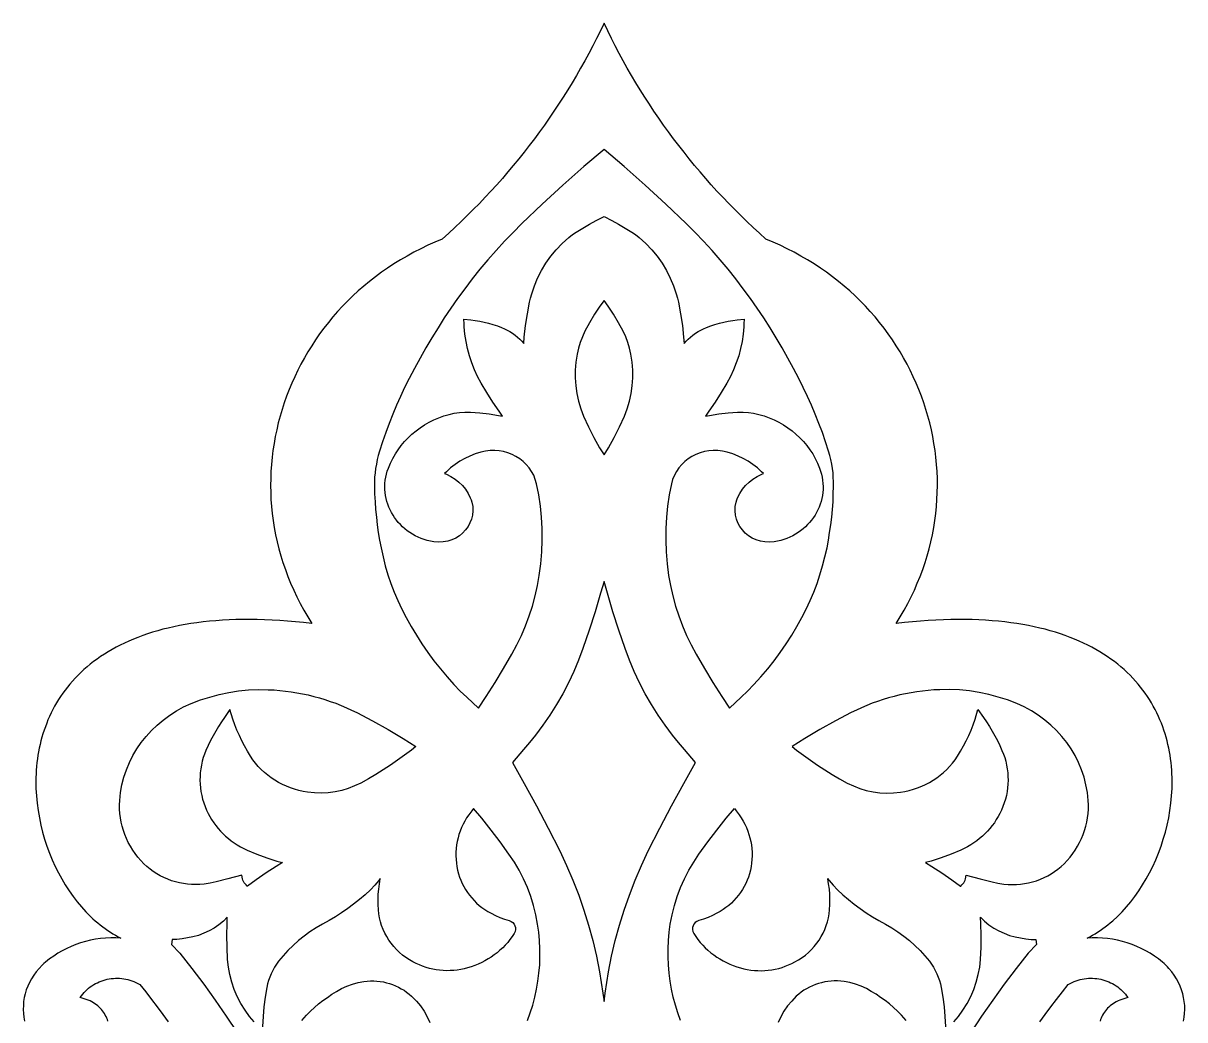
# Model space of a CAD drawing. Extents: x 3770 to 4770, y -395 to 1605.
# Drawn here: x 4212.7 to 4326.8, y 902.3 to 1000.2 of the extents above; entities that cross this region are included whole.
import ezdxf

# ---------------------------------------------------------------- set-up
doc = ezdxf.new("R2010")
doc.units = 0
doc.layers.add('LAYER_1', color=18, linetype='CONTINUOUS')
doc.layers.add('LAYER_2', color=5, linetype='CONTINUOUS')

msp = doc.modelspace()

# ---------------------------------------------------------------- linework, layer by layer
at = {"layer": 'LAYER_1'}
for points in [[(4269.78, 987.76), (4267.8, 986.08), (4265.73, 984.25), (4263.7, 982.38), (4261.7, 980.49), (4260.84, 979.62), (4259.99, 978.75), (4259.17, 977.85), (4258.37, 976.94), (4257.59, 976), (4256.83, 975.06), (4256.1, 974.09), (4255.39, 973.11), (4254.73, 972.16), (4254.09, 971.21), (4253.47, 970.24), (4252.86, 969.26), (4252.28, 968.27), (4251.71, 967.27), (4251.16, 966.26), (4250.62, 965.25), (4250.19, 964.38), (4249.78, 963.51), (4249.39, 962.63), (4249.02, 961.75), (4248.66, 960.85), (4248.33, 959.95), (4248.02, 959.05), (4247.72, 958.13), (4247.6, 957.71), (4247.49, 957.29), (4247.41, 956.86), (4247.33, 956.43), (4247.28, 955.99), (4247.24, 955.56), (4247.22, 955.12), (4247.22, 954.68), (4247.24, 953.92), (4247.28, 953.16), (4247.33, 952.4), (4247.41, 951.65), (4247.5, 950.89), (4247.6, 950.14), (4247.73, 949.38), (4247.87, 948.64), (4248.07, 947.75), (4248.29, 946.87), (4248.55, 945.99), (4248.85, 945.13), (4249.17, 944.28), (4249.53, 943.44), (4249.91, 942.61), (4250.33, 941.79), (4250.82, 940.91), (4251.34, 940.04), (4251.89, 939.19), (4252.47, 938.35), (4253.07, 937.54), (4253.7, 936.74), (4254.36, 935.96), (4255.04, 935.2), (4255.66, 934.56), (4256.31, 933.94), (4257.44, 932.86), (4258.21, 934.02), (4259.08, 935.39), (4259.92, 936.77), (4260.73, 938.17), (4261.22, 939.09), (4261.67, 940.02), (4262.08, 940.97), (4262.44, 941.93), (4262.75, 942.91), (4263.02, 943.91), (4263.25, 944.91), (4263.42, 945.92), (4263.57, 947.07), (4263.67, 948.22), (4263.71, 949.37), (4263.7, 950.52), (4263.64, 951.63), (4263.53, 952.73), (4263.37, 953.83), (4263.15, 954.92), (4263.03, 955.35), (4262.87, 955.76), (4262.66, 956.14), (4262.42, 956.49), (4262.14, 956.82), (4261.83, 957.12), (4261.5, 957.38), (4261.13, 957.61), (4260.75, 957.81), (4260.34, 957.96), (4259.92, 958.08), (4259.48, 958.16), (4259.04, 958.2), (4258.59, 958.19), (4258.13, 958.13), (4257.67, 958.03), (4257.13, 957.86), (4256.6, 957.65), (4256.1, 957.41), (4255.61, 957.13), (4255.15, 956.82), (4254.71, 956.48), (4254.3, 956.1), (4254.12, 955.92), (4254.29, 955.86), (4254.73, 955.64), (4255.14, 955.38), (4255.52, 955.08), (4255.86, 954.75), (4256.17, 954.38), (4256.43, 953.98), (4256.64, 953.55), (4256.73, 953.33), (4256.8, 953.11), (4256.88, 952.69), (4256.9, 952.26), (4256.86, 951.85), (4256.76, 951.45), (4256.61, 951.07), (4256.42, 950.71), (4256.18, 950.38), (4255.89, 950.08), (4255.57, 949.82), (4255.22, 949.59), (4254.83, 949.42), (4254.42, 949.29), (4253.99, 949.21), (4253.53, 949.19), (4253.07, 949.23), (4252.74, 949.29), (4252.42, 949.36), (4252.11, 949.46), (4251.81, 949.56), (4251.51, 949.69), (4251.23, 949.82), (4250.96, 949.97), (4250.7, 950.14), (4250.45, 950.31), (4250.21, 950.5), (4249.99, 950.7), (4249.77, 950.91), (4249.57, 951.13), (4249.38, 951.36), (4249.21, 951.6), (4249.05, 951.84), (4248.9, 952.1), (4248.76, 952.36), (4248.64, 952.63), (4248.54, 952.91), (4248.45, 953.19), (4248.38, 953.47), (4248.32, 953.76), (4248.28, 954.06), (4248.26, 954.35), (4248.25, 954.65), (4248.26, 954.95), (4248.29, 955.26), (4248.34, 955.56), (4248.41, 955.86), (4248.49, 956.17), (4248.6, 956.47), (4248.8, 956.94), (4249.02, 957.4), (4249.28, 957.85), (4249.56, 958.27), (4249.86, 958.68), (4250.19, 959.07), (4250.54, 959.44), (4250.91, 959.79), (4251.31, 960.12), (4251.72, 960.42), (4252.15, 960.71), (4252.6, 960.97), (4253.07, 961.2), (4253.55, 961.41), (4254.05, 961.59), (4254.56, 961.74), (4255.07, 961.86), (4255.59, 961.93), (4256.12, 961.97), (4256.65, 961.96), (4257.57, 961.89), (4258.5, 961.79), (4259.41, 961.64), (4259.82, 961.56), (4259.48, 962.04), (4258.86, 962.95), (4258.27, 963.88), (4257.71, 964.82), (4257.36, 965.47), (4257.05, 966.13), (4256.78, 966.81), (4256.55, 967.5), (4256.36, 968.2), (4256.22, 968.91), (4256.11, 969.63), (4256.05, 970.35), (4256.03, 970.62), (4256.01, 971.11), (4256.69, 971.04), (4257.13, 970.98), (4257.57, 970.9), (4258.01, 970.8), (4258.44, 970.69), (4258.87, 970.57), (4259.3, 970.43), (4259.72, 970.27), (4260, 970.15), (4260.27, 970.02), (4260.54, 969.87), (4260.79, 969.71), (4261.04, 969.53), (4261.28, 969.34), (4261.5, 969.14), (4261.72, 968.92), (4261.91, 968.69), (4261.95, 969.33), (4262.08, 970.48), (4262.25, 971.63), (4262.47, 972.77), (4262.57, 973.17), (4262.68, 973.58), (4262.94, 974.36), (4263.26, 975.13), (4263.64, 975.87), (4264.07, 976.59), (4264.55, 977.27), (4265.08, 977.92), (4265.66, 978.54), (4265.99, 978.84), (4266.32, 979.13), (4266.68, 979.4), (4267.04, 979.65), (4267.69, 980.05), (4268.34, 980.44), (4269.01, 980.8), (4269.78, 981.19), (4270.55, 980.8), (4271.21, 980.44), (4271.87, 980.05), (4272.51, 979.65), (4272.88, 979.4), (4273.23, 979.13), (4273.57, 978.84), (4273.89, 978.54), (4274.47, 977.92), (4275.01, 977.27), (4275.49, 976.59), (4275.92, 975.87), (4276.29, 975.13), (4276.62, 974.36), (4276.88, 973.58), (4276.99, 973.17), (4277.09, 972.77), (4277.31, 971.63), (4277.48, 970.48), (4277.6, 969.33), (4277.64, 968.69), (4277.84, 968.92), (4278.06, 969.14), (4278.28, 969.34), (4278.52, 969.53), (4278.76, 969.71), (4279.02, 969.87), (4279.28, 970.02), (4279.56, 970.15), (4279.84, 970.27), (4280.26, 970.43), (4280.68, 970.57), (4281.11, 970.69), (4281.55, 970.8), (4281.99, 970.9), (4282.43, 970.98), (4282.87, 971.04), (4283.55, 971.11), (4283.52, 970.62), (4283.51, 970.35), (4283.45, 969.63), (4283.34, 968.91), (4283.19, 968.2), (4283.01, 967.5), (4282.78, 966.81), (4282.51, 966.13), (4282.2, 965.47), (4281.85, 964.82), (4281.29, 963.88), (4280.7, 962.95), (4280.08, 962.04), (4279.74, 961.56), (4280.14, 961.64), (4281.06, 961.79), (4281.98, 961.89), (4282.91, 961.96), (4283.44, 961.97), (4283.96, 961.93), (4284.48, 961.86), (4285, 961.74), (4285.51, 961.59), (4286.01, 961.41), (4286.49, 961.2), (4286.95, 960.97), (4287.4, 960.71), (4287.84, 960.42), (4288.25, 960.12), (4288.64, 959.79), (4289.02, 959.44), (4289.37, 959.07), (4289.7, 958.68), (4290, 958.27), (4290.28, 957.85), (4290.53, 957.4), (4290.76, 956.94), (4290.96, 956.47), (4291.06, 956.17), (4291.15, 955.86), (4291.22, 955.56), (4291.26, 955.26), (4291.29, 954.95), (4291.3, 954.65), (4291.3, 954.35), (4291.28, 954.06), (4291.23, 953.76), (4291.18, 953.47), (4291.11, 953.19), (4291.02, 952.91), (4290.91, 952.63), (4290.79, 952.36), (4290.66, 952.1), (4290.51, 951.84), (4290.35, 951.6), (4290.17, 951.36), (4289.98, 951.13), (4289.78, 950.91), (4289.57, 950.7), (4289.34, 950.5), (4289.1, 950.31), (4288.85, 950.14), (4288.59, 949.97), (4288.32, 949.82), (4288.04, 949.69), (4287.75, 949.56), (4287.45, 949.46), (4287.14, 949.36), (4286.82, 949.29), (4286.49, 949.23), (4286.03, 949.19), (4285.57, 949.21), (4285.14, 949.29), (4284.72, 949.42), (4284.34, 949.59), (4283.98, 949.82), (4283.66, 950.08), (4283.38, 950.38), (4283.14, 950.71), (4282.94, 951.07), (4282.79, 951.45), (4282.7, 951.85), (4282.66, 952.26), (4282.68, 952.69), (4282.76, 953.11), (4282.83, 953.33), (4282.91, 953.55), (4283.13, 953.98), (4283.39, 954.38), (4283.69, 954.75), (4284.04, 955.08), (4284.41, 955.38), (4284.83, 955.64), (4285.27, 955.86), (4285.44, 955.92), (4285.26, 956.1), (4284.85, 956.48), (4284.41, 956.82), (4283.95, 957.13), (4283.46, 957.41), (4282.95, 957.65), (4282.43, 957.86), (4281.89, 958.03), (4281.43, 958.13), (4280.97, 958.19), (4280.52, 958.2), (4280.07, 958.16), (4279.64, 958.08), (4279.22, 957.96), (4278.81, 957.81), (4278.42, 957.61), (4278.06, 957.38), (4277.72, 957.12), (4277.41, 956.82), (4277.14, 956.49), (4276.89, 956.14), (4276.69, 955.76), (4276.52, 955.35), (4276.4, 954.92), (4276.19, 953.83), (4276.03, 952.73), (4275.91, 951.63), (4275.85, 950.52), (4275.85, 949.37), (4275.89, 948.22), (4275.98, 947.07), (4276.13, 945.92), (4276.31, 944.91), (4276.53, 943.91), (4276.8, 942.91), (4277.12, 941.93), (4277.48, 940.97), (4277.88, 940.02), (4278.33, 939.09), (4278.82, 938.17), (4279.64, 936.77), (4280.48, 935.39), (4281.35, 934.02), (4282.12, 932.86), (4283.25, 933.94), (4283.89, 934.56), (4284.51, 935.2), (4285.2, 935.96), (4285.86, 936.74), (4286.49, 937.54), (4287.09, 938.35), (4287.67, 939.19), (4288.22, 940.04), (4288.74, 940.91), (4289.23, 941.79), (4289.64, 942.61), (4290.03, 943.44), (4290.39, 944.28), (4290.71, 945.13), (4291, 945.99), (4291.26, 946.87), (4291.49, 947.75), (4291.69, 948.64), (4291.83, 949.38), (4291.95, 950.14), (4292.06, 950.89), (4292.15, 951.65), (4292.22, 952.4), (4292.28, 953.16), (4292.31, 953.92), (4292.34, 954.68), (4292.33, 955.12), (4292.31, 955.56), (4292.28, 955.99), (4292.22, 956.43), (4292.15, 956.86), (4292.06, 957.29), (4291.96, 957.71), (4291.84, 958.13), (4291.54, 959.05), (4291.23, 959.95), (4290.89, 960.85), (4290.54, 961.75), (4290.17, 962.63), (4289.77, 963.51), (4289.36, 964.38), (4288.93, 965.25), (4288.4, 966.26), (4287.85, 967.27), (4287.28, 968.27), (4286.69, 969.26), (4286.09, 970.24), (4285.47, 971.21), (4284.83, 972.16), (4284.17, 973.11), (4283.46, 974.09), (4282.72, 975.06), (4281.97, 976), (4281.19, 976.94), (4280.39, 977.85), (4279.56, 978.75), (4278.72, 979.62), (4277.85, 980.49), (4275.86, 982.38), (4273.82, 984.25), (4271.76, 986.08)], [(4269.78, 972.94), (4269.37, 972.38), (4268.85, 971.58), (4268.35, 970.75), (4267.9, 969.91), (4267.65, 969.37), (4267.44, 968.8), (4267.26, 968.23), (4267.13, 967.65), (4267.01, 966.88), (4266.95, 966.1), (4266.94, 965.33), (4267, 964.56), (4267.11, 963.79), (4267.27, 963.03), (4267.5, 962.29), (4267.78, 961.55), (4268.26, 960.5), (4268.78, 959.47), (4269.34, 958.46), (4269.78, 957.75), (4270.22, 958.46), (4270.78, 959.47), (4271.3, 960.5), (4271.78, 961.55), (4272.06, 962.29), (4272.28, 963.03), (4272.45, 963.79), (4272.56, 964.56), (4272.61, 965.33), (4272.61, 966.1), (4272.55, 966.88), (4272.43, 967.65), (4272.29, 968.23), (4272.12, 968.8), (4271.91, 969.37), (4271.66, 969.91), (4271.2, 970.75), (4270.71, 971.58), (4270.18, 972.38)], [(4269.78, 945.32), (4269.78, 945.32), (4269.45, 944.17), (4268.9, 942.34), (4268.31, 940.53), (4267.69, 938.72), (4267.27, 937.58), (4266.8, 936.46), (4266.29, 935.37), (4265.73, 934.29), (4265.12, 933.23), (4264.47, 932.2), (4263.78, 931.2), (4263.04, 930.21), (4262.47, 929.5), (4261.88, 928.81), (4260.79, 927.54), (4261.95, 925.48), (4263.14, 923.28), (4264.3, 921.07), (4265.43, 918.84), (4266.1, 917.41), (4266.72, 915.97), (4267.29, 914.51), (4267.8, 913.03), (4268.26, 911.54), (4268.67, 910.03), (4269.03, 908.51), (4269.32, 906.98), (4269.5, 905.92), (4269.65, 904.86), (4269.78, 904.05), (4269.78, 904.05), (4269.78, 904.05), (4269.9, 904.86), (4270.06, 905.92), (4270.23, 906.98), (4270.53, 908.51), (4270.88, 910.03), (4271.29, 911.54), (4271.75, 913.03), (4272.27, 914.51), (4272.84, 915.97), (4273.46, 917.41), (4274.13, 918.84), (4275.26, 921.07), (4276.42, 923.28), (4277.61, 925.48), (4278.77, 927.54), (4277.68, 928.81), (4277.09, 929.5), (4276.51, 930.21), (4275.78, 931.2), (4275.09, 932.2), (4274.43, 933.23), (4273.83, 934.29), (4273.27, 935.37), (4272.75, 936.46), (4272.28, 937.58), (4271.86, 938.72), (4271.24, 940.53), (4270.66, 942.34), (4270.11, 944.17), (4269.78, 945.32)], [(4222.21, 922.53), (4222.19, 922.95), (4222.18, 923.38), (4222.2, 923.81), (4222.28, 924.59), (4222.42, 925.35), (4222.61, 926.09), (4222.86, 926.82), (4223.15, 927.52), (4223.49, 928.21), (4223.88, 928.87), (4224.31, 929.5), (4224.79, 930.1), (4225.31, 930.67), (4225.87, 931.21), (4226.47, 931.71), (4227.11, 932.18), (4227.78, 932.6), (4228.48, 932.99), (4229.22, 933.33), (4230.12, 933.68), (4231.04, 933.97), (4231.98, 934.22), (4232.92, 934.42), (4233.88, 934.57), (4234.84, 934.66), (4235.81, 934.7), (4236.79, 934.69), (4237.36, 934.66), (4237.92, 934.61), (4238.49, 934.55), (4239.05, 934.48), (4239.61, 934.39), (4240.17, 934.28), (4240.72, 934.17), (4241.27, 934.03), (4241.82, 933.88), (4242.36, 933.72), (4242.89, 933.54), (4243.42, 933.35), (4243.95, 933.14), (4244.47, 932.92), (4244.98, 932.69), (4245.49, 932.44), (4247.04, 931.63), (4248.56, 930.78), (4250.06, 929.89), (4251.3, 929.12), (4250.86, 928.76), (4250.19, 928.25), (4249.5, 927.75), (4248.8, 927.27), (4248.09, 926.8), (4247.37, 926.36), (4246.63, 925.93), (4245.89, 925.52), (4245.28, 925.23), (4244.65, 924.99), (4244.01, 924.79), (4243.35, 924.65), (4242.68, 924.56), (4242.01, 924.53), (4241.33, 924.54), (4240.66, 924.61), (4240.22, 924.68), (4239.79, 924.78), (4239.38, 924.9), (4238.97, 925.04), (4238.57, 925.2), (4238.18, 925.38), (4237.8, 925.57), (4237.43, 925.79), (4237.08, 926.03), (4236.74, 926.28), (4236.42, 926.56), (4236.11, 926.85), (4235.81, 927.15), (4235.54, 927.47), (4235.28, 927.81), (4235.04, 928.16), (4234.74, 928.66), (4234.46, 929.16), (4234.19, 929.67), (4233.95, 930.19), (4233.72, 930.72), (4233.51, 931.25), (4233.32, 931.79), (4233.03, 932.73), (4232.49, 931.97), (4232.19, 931.53), (4231.9, 931.08), (4231.63, 930.62), (4231.37, 930.16), (4231.12, 929.69), (4230.89, 929.21), (4230.67, 928.73), (4230.53, 928.37), (4230.41, 928.01), (4230.31, 927.65), (4230.22, 927.28), (4230.16, 926.91), (4230.11, 926.53), (4230.09, 926.16), (4230.08, 925.79), (4230.09, 925.41), (4230.12, 925.04), (4230.18, 924.67), (4230.25, 924.3), (4230.34, 923.93), (4230.45, 923.57), (4230.58, 923.21), (4230.73, 922.85), (4230.88, 922.53), (4231.05, 922.22), (4231.23, 921.92), (4231.43, 921.62), (4231.64, 921.34), (4231.86, 921.06), (4232.1, 920.8), (4232.35, 920.54), (4232.6, 920.3), (4232.88, 920.06), (4233.16, 919.84), (4233.45, 919.63), (4233.75, 919.44), (4234.06, 919.25), (4234.38, 919.08), (4234.71, 918.92), (4235.67, 918.52), (4236.65, 918.16), (4237.64, 917.85), (4238.19, 917.7), (4237.57, 917.33), (4236.57, 916.68), (4235.59, 916.01), (4234.75, 915.39), (4234.73, 915.4), (4234.61, 915.5), (4234.51, 915.6), (4234.42, 915.72), (4234.35, 915.84), (4234.29, 915.97), (4234.25, 916.11), (4234.18, 916.48), (4232.82, 916.09), (4231.66, 915.8), (4231.08, 915.68), (4230.49, 915.59), (4230.08, 915.55), (4229.67, 915.54), (4229.26, 915.54), (4228.85, 915.58), (4228.45, 915.63), (4228.06, 915.7), (4227.67, 915.8), (4227.28, 915.92), (4226.91, 916.06), (4226.54, 916.22), (4226.18, 916.39), (4225.84, 916.59), (4225.5, 916.81), (4225.18, 917.05), (4224.87, 917.3), (4224.58, 917.58), (4224.27, 917.9), (4223.99, 918.23), (4223.72, 918.58), (4223.47, 918.93), (4223.25, 919.3), (4223.04, 919.68), (4222.86, 920.06), (4222.7, 920.46), (4222.56, 920.86), (4222.44, 921.27), (4222.34, 921.68), (4222.27, 922.1)], [(4317.34, 922.53), (4317.37, 922.95), (4317.38, 923.38), (4317.36, 923.81), (4317.27, 924.59), (4317.13, 925.35), (4316.94, 926.09), (4316.7, 926.82), (4316.41, 927.52), (4316.06, 928.21), (4315.68, 928.87), (4315.24, 929.5), (4314.76, 930.1), (4314.25, 930.67), (4313.69, 931.21), (4313.09, 931.71), (4312.45, 932.18), (4311.78, 932.6), (4311.07, 932.99), (4310.33, 933.33), (4309.43, 933.68), (4308.52, 933.97), (4307.58, 934.22), (4306.64, 934.42), (4305.68, 934.57), (4304.71, 934.66), (4303.74, 934.7), (4302.77, 934.69), (4302.2, 934.66), (4301.63, 934.61), (4301.07, 934.55), (4300.51, 934.48), (4299.95, 934.39), (4299.39, 934.28), (4298.84, 934.17), (4298.29, 934.03), (4297.74, 933.88), (4297.2, 933.72), (4296.66, 933.54), (4296.13, 933.35), (4295.61, 933.14), (4295.09, 932.92), (4294.58, 932.69), (4294.07, 932.44), (4292.52, 931.63), (4291, 930.78), (4289.5, 929.89), (4288.26, 929.12), (4288.7, 928.76), (4289.37, 928.25), (4290.06, 927.75), (4290.75, 927.27), (4291.47, 926.8), (4292.19, 926.36), (4292.93, 925.93), (4293.67, 925.52), (4294.28, 925.23), (4294.91, 924.99), (4295.55, 924.79), (4296.21, 924.65), (4296.87, 924.56), (4297.55, 924.53), (4298.22, 924.54), (4298.9, 924.61), (4299.33, 924.68), (4299.76, 924.78), (4300.18, 924.9), (4300.59, 925.04), (4300.99, 925.2), (4301.38, 925.38), (4301.76, 925.57), (4302.13, 925.79), (4302.48, 926.03), (4302.82, 926.28), (4303.14, 926.56), (4303.45, 926.85), (4303.74, 927.15), (4304.02, 927.47), (4304.27, 927.81), (4304.51, 928.16), (4304.82, 928.66), (4305.1, 929.16), (4305.36, 929.67), (4305.61, 930.19), (4305.84, 930.72), (4306.05, 931.25), (4306.23, 931.79), (4306.52, 932.73), (4307.07, 931.97), (4307.37, 931.53), (4307.66, 931.08), (4307.93, 930.62), (4308.19, 930.16), (4308.43, 929.69), (4308.66, 929.21), (4308.88, 928.73), (4309.02, 928.37), (4309.15, 928.01), (4309.25, 927.65), (4309.34, 927.28), (4309.4, 926.91), (4309.45, 926.53), (4309.47, 926.16), (4309.48, 925.79), (4309.46, 925.41), (4309.43, 925.04), (4309.38, 924.67), (4309.31, 924.3), (4309.22, 923.93), (4309.11, 923.57), (4308.98, 923.21), (4308.83, 922.85), (4308.67, 922.53), (4308.51, 922.22), (4308.32, 921.92), (4308.13, 921.62), (4307.92, 921.34), (4307.69, 921.06), (4307.46, 920.8), (4307.21, 920.54), (4306.95, 920.3), (4306.68, 920.06), (4306.4, 919.84), (4306.11, 919.63), (4305.81, 919.44), (4305.49, 919.25), (4305.17, 919.08), (4304.84, 918.92), (4303.88, 918.52), (4302.91, 918.16), (4301.91, 917.85), (4301.37, 917.7), (4301.98, 917.33), (4302.98, 916.68), (4303.96, 916.01), (4304.81, 915.39), (4304.83, 915.4), (4304.94, 915.5), (4305.04, 915.6), (4305.13, 915.72), (4305.21, 915.84), (4305.26, 915.97), (4305.31, 916.11), (4305.37, 916.48), (4306.74, 916.09), (4307.9, 915.8), (4308.48, 915.68), (4309.07, 915.59), (4309.48, 915.55), (4309.89, 915.54), (4310.3, 915.54), (4310.7, 915.58), (4311.1, 915.63), (4311.5, 915.7), (4311.89, 915.8), (4312.27, 915.92), (4312.65, 916.06), (4313.02, 916.22), (4313.37, 916.39), (4313.72, 916.59), (4314.05, 916.81), (4314.38, 917.05), (4314.68, 917.3), (4314.98, 917.58), (4315.28, 917.9), (4315.57, 918.23), (4315.84, 918.58), (4316.08, 918.93), (4316.31, 919.3), (4316.51, 919.68), (4316.7, 920.06), (4316.86, 920.46), (4317, 920.86), (4317.12, 921.27), (4317.22, 921.68), (4317.29, 922.1)]]:
    msp.add_lwpolyline(points, close=True, dxfattribs=at)
for points in [[(4262.25, 902.17), (4262.53, 902.93), (4262.77, 903.7), (4262.98, 904.47), (4263.15, 905.25), (4263.29, 906.04), (4263.39, 906.84), (4263.46, 907.64), (4263.49, 908.44), (4263.49, 909.24), (4263.45, 910.05), (4263.37, 910.85), (4263.26, 911.65), (4263.09, 912.57), (4262.86, 913.48), (4262.58, 914.37), (4262.25, 915.24), (4261.87, 916.1), (4261.44, 916.94), (4260.97, 917.75), (4260.44, 918.54), (4259.58, 919.73), (4258.69, 920.9), (4257.77, 922.05), (4256.96, 923), (4256.79, 922.79), (4256.49, 922.4), (4256.28, 922.1), (4256.1, 921.78), (4255.93, 921.46), (4255.78, 921.14), (4255.65, 920.8), (4255.53, 920.47), (4255.44, 920.12), (4255.36, 919.78), (4255.3, 919.43), (4255.26, 919.07), (4255.23, 918.72), (4255.23, 918.36), (4255.24, 918.01), (4255.28, 917.65), (4255.33, 917.3), (4255.4, 916.94), (4255.48, 916.61), (4255.59, 916.28), (4255.71, 915.97), (4255.85, 915.65), (4256, 915.35), (4256.17, 915.06), (4256.36, 914.77), (4256.56, 914.5), (4256.78, 914.23), (4257.01, 913.98), (4257.26, 913.73), (4257.52, 913.5), (4257.79, 913.29), (4258.08, 913.08), (4258.38, 912.89), (4258.69, 912.72), (4259.11, 912.51), (4259.55, 912.32), (4260, 912.15), (4260.47, 912), (4260.65, 911.92), (4260.81, 911.8), (4260.94, 911.66), (4261.03, 911.49), (4261.08, 911.31), (4261.09, 911.11), (4261.05, 910.92), (4260.96, 910.74), (4260.76, 910.43), (4260.54, 910.14), (4260.32, 909.86), (4260.08, 909.59), (4259.83, 909.33), (4259.56, 909.09), (4259.29, 908.85), (4259, 908.63), (4258.7, 908.42), (4258.4, 908.23), (4258.08, 908.05), (4257.76, 907.88), (4257.42, 907.73), (4257.08, 907.59), (4256.73, 907.46), (4256.38, 907.35), (4256.04, 907.27), (4255.7, 907.2), (4255.35, 907.14), (4255.01, 907.11), (4254.67, 907.09), (4254.32, 907.08), (4253.98, 907.1), (4253.63, 907.13), (4253.29, 907.17), (4252.95, 907.23), (4252.62, 907.31), (4252.29, 907.4), (4251.96, 907.51), (4251.64, 907.64), (4251.32, 907.78), (4251.01, 907.94), (4250.66, 908.15), (4250.31, 908.37), (4249.99, 908.62), (4249.68, 908.88), (4249.39, 909.16), (4249.12, 909.46), (4248.87, 909.77), (4248.64, 910.09), (4248.43, 910.43), (4248.24, 910.78), (4248.08, 911.14), (4247.93, 911.51), (4247.82, 911.89), (4247.72, 912.28), (4247.65, 912.67), (4247.61, 913.07), (4247.58, 913.58), (4247.58, 914.08), (4247.6, 914.59), (4247.64, 915.1), (4247.71, 915.6), (4247.79, 916.1), (4247.8, 916.15), (4247.66, 915.95), (4247.27, 915.48), (4246.84, 915.03), (4246.3, 914.54), (4245.75, 914.07), (4245.18, 913.62), (4244.6, 913.18), (4244, 912.77), (4243.39, 912.37), (4242.76, 912), (4242.13, 911.64), (4241.5, 911.28), (4240.89, 910.9), (4240.31, 910.48), (4239.76, 910.04), (4239.23, 909.56), (4238.72, 909.07), (4238.25, 908.54), (4237.8, 908), (4237.59, 907.71), (4237.4, 907.41), (4237.23, 907.1), (4237.07, 906.78), (4236.94, 906.45), (4236.82, 906.12), (4236.73, 905.78), (4236.65, 905.44), (4236.5, 904.49), (4236.37, 903.53), (4236.28, 902.58), (4236.18, 901.12)], [(4277.31, 902.17), (4277.03, 902.93), (4276.79, 903.7), (4276.58, 904.47), (4276.41, 905.25), (4276.27, 906.04), (4276.17, 906.84), (4276.1, 907.64), (4276.07, 908.44), (4276.07, 909.24), (4276.11, 910.05), (4276.18, 910.85), (4276.29, 911.65), (4276.47, 912.57), (4276.7, 913.48), (4276.98, 914.37), (4277.31, 915.24), (4277.69, 916.1), (4278.11, 916.94), (4278.59, 917.75), (4279.11, 918.54), (4279.97, 919.73), (4280.87, 920.9), (4281.79, 922.05), (4282.59, 923), (4282.76, 922.79), (4283.07, 922.4), (4283.27, 922.1), (4283.46, 921.78), (4283.63, 921.46), (4283.78, 921.14), (4283.91, 920.8), (4284.02, 920.47), (4284.12, 920.12), (4284.2, 919.78), (4284.26, 919.43), (4284.3, 919.07), (4284.32, 918.72), (4284.33, 918.36), (4284.31, 918.01), (4284.28, 917.65), (4284.23, 917.3), (4284.16, 916.94), (4284.07, 916.61), (4283.97, 916.28), (4283.85, 915.97), (4283.71, 915.65), (4283.55, 915.35), (4283.38, 915.06), (4283.2, 914.77), (4282.99, 914.5), (4282.78, 914.23), (4282.54, 913.98), (4282.3, 913.73), (4282.04, 913.5), (4281.76, 913.29), (4281.48, 913.08), (4281.18, 912.89), (4280.87, 912.72), (4280.44, 912.51), (4280.01, 912.32), (4279.56, 912.15), (4279.09, 912), (4278.91, 911.92), (4278.75, 911.8), (4278.62, 911.66), (4278.53, 911.49), (4278.48, 911.31), (4278.47, 911.11), (4278.51, 910.92), (4278.59, 910.74), (4278.8, 910.43), (4279.01, 910.14), (4279.24, 909.86), (4279.48, 909.59), (4279.73, 909.33), (4279.99, 909.09), (4280.27, 908.85), (4280.56, 908.63), (4280.85, 908.42), (4281.16, 908.23), (4281.48, 908.05), (4281.8, 907.88), (4282.13, 907.73), (4282.47, 907.59), (4282.82, 907.46), (4283.18, 907.35), (4283.52, 907.27), (4283.86, 907.2), (4284.2, 907.14), (4284.55, 907.11), (4284.89, 907.09), (4285.24, 907.08), (4285.58, 907.1), (4285.92, 907.13), (4286.26, 907.17), (4286.6, 907.23), (4286.94, 907.31), (4287.27, 907.4), (4287.59, 907.51), (4287.92, 907.64), (4288.23, 907.78), (4288.54, 907.94), (4288.9, 908.15), (4289.24, 908.37), (4289.57, 908.62), (4289.88, 908.88), (4290.17, 909.16), (4290.44, 909.46), (4290.69, 909.77), (4290.92, 910.09), (4291.13, 910.43), (4291.32, 910.78), (4291.48, 911.14), (4291.62, 911.51), (4291.74, 911.89), (4291.83, 912.28), (4291.9, 912.67), (4291.95, 913.07), (4291.97, 913.58), (4291.98, 914.08), (4291.96, 914.59), (4291.92, 915.1), (4291.85, 915.6), (4291.76, 916.1), (4291.75, 916.15), (4291.9, 915.95), (4292.28, 915.48), (4292.72, 915.03), (4293.25, 914.54), (4293.8, 914.07), (4294.37, 913.62), (4294.96, 913.18), (4295.55, 912.77), (4296.17, 912.37), (4296.79, 912), (4297.43, 911.64), (4298.06, 911.28), (4298.66, 910.9), (4299.24, 910.48), (4299.8, 910.04), (4300.33, 909.56), (4300.83, 909.07), (4301.31, 908.54), (4301.75, 908), (4301.96, 907.71), (4302.15, 907.41), (4302.33, 907.1), (4302.48, 906.78), (4302.62, 906.45), (4302.73, 906.12), (4302.83, 905.78), (4302.9, 905.44), (4303.06, 904.49), (4303.19, 903.53), (4303.28, 902.58), (4303.37, 901.12)], [(4235.41, 902.04), (4234.96, 902.59), (4234.51, 903.21), (4234.1, 903.86), (4233.75, 904.54), (4233.44, 905.24), (4233.2, 905.96), (4233.01, 906.69), (4232.87, 907.44), (4232.79, 908.19), (4232.74, 909.38), (4232.72, 910.55), (4232.74, 911.73), (4232.77, 912.33), (4232.39, 911.95), (4231.95, 911.59), (4231.49, 911.27), (4230.99, 910.99), (4230.47, 910.75), (4229.93, 910.55), (4229.37, 910.4), (4228.85, 910.3), (4228.33, 910.22), (4227.81, 910.16), (4227.34, 910.13), (4227.28, 909.64), (4228.11, 908.8), (4229.28, 907.31), (4230.45, 905.76), (4231.58, 904.19), (4232.67, 902.61), (4233.74, 901.02)], [(4304.15, 902.04), (4304.6, 902.59), (4305.05, 903.21), (4305.46, 903.86), (4305.81, 904.54), (4306.11, 905.24), (4306.36, 905.96), (4306.55, 906.69), (4306.69, 907.44), (4306.76, 908.19), (4306.82, 909.38), (4306.84, 910.55), (4306.81, 911.73), (4306.78, 912.33), (4307.17, 911.95), (4307.6, 911.59), (4308.07, 911.27), (4308.57, 910.99), (4309.08, 910.75), (4309.63, 910.55), (4310.18, 910.4), (4310.7, 910.3), (4311.22, 910.22), (4311.75, 910.16), (4312.21, 910.13), (4312.28, 909.64), (4311.45, 908.8), (4310.28, 907.31), (4309.11, 905.76), (4307.98, 904.19), (4306.88, 902.61), (4305.82, 901.02)], [(4240.08, 902.19), (4240.55, 902.71), (4240.93, 903.09), (4241.33, 903.46), (4241.74, 903.81), (4242.16, 904.14), (4242.6, 904.46), (4243.05, 904.76), (4243.51, 905.05), (4243.99, 905.32), (4244.51, 905.56), (4245.06, 905.77), (4245.62, 905.92), (4246.19, 906.02), (4246.51, 906.06), (4246.83, 906.08), (4247.15, 906.08), (4247.47, 906.06), (4247.79, 906.02), (4248.1, 905.97), (4248.41, 905.9), (4248.71, 905.82), (4249.01, 905.71), (4249.3, 905.6), (4249.59, 905.46), (4249.86, 905.31), (4250.13, 905.15), (4250.39, 904.97), (4250.64, 904.78), (4250.88, 904.57), (4251.34, 904.1), (4251.75, 903.61), (4252.11, 903.09), (4252.42, 902.55), (4252.68, 901.99)], [(4299.48, 902.19), (4299.01, 902.71), (4298.63, 903.09), (4298.23, 903.46), (4297.82, 903.81), (4297.4, 904.14), (4296.96, 904.46), (4296.51, 904.76), (4296.04, 905.05), (4295.56, 905.32), (4295.04, 905.56), (4294.5, 905.77), (4293.94, 905.92), (4293.37, 906.02), (4293.05, 906.06), (4292.72, 906.08), (4292.4, 906.08), (4292.09, 906.06), (4291.77, 906.02), (4291.46, 905.97), (4291.15, 905.9), (4290.84, 905.82), (4290.55, 905.71), (4290.25, 905.6), (4289.97, 905.46), (4289.69, 905.31), (4289.42, 905.15), (4289.16, 904.97), (4288.91, 904.78), (4288.67, 904.57), (4288.22, 904.1), (4287.81, 903.61), (4287.45, 903.09), (4287.14, 902.55), (4286.88, 901.99)]]:
    msp.add_lwpolyline(points, dxfattribs=at)
at = {"layer": 'LAYER_2'}
for points in [[(4326.72, 902.11), (4326.78, 902.5), (4326.82, 902.88), (4326.84, 903.27), (4326.83, 903.66), (4326.79, 904.04), (4326.73, 904.43), (4326.65, 904.81), (4326.53, 905.19), (4326.39, 905.56), (4326.22, 905.93), (4326.03, 906.29), (4325.81, 906.64), (4325.56, 906.98), (4325.28, 907.3), (4325.13, 907.46), (4324.97, 907.62), (4324.81, 907.77), (4324.64, 907.92), (4324.25, 908.23), (4323.85, 908.52), (4323.44, 908.79), (4323.01, 909.04), (4322.57, 909.27), (4322.12, 909.47), (4321.66, 909.66), (4321.19, 909.82), (4320.72, 909.96), (4320.23, 910.08), (4319.74, 910.17), (4319.25, 910.24), (4318.75, 910.29), (4318.25, 910.32), (4317.74, 910.32), (4317.24, 910.29), (4317.5, 910.42), (4317.76, 910.56), (4318.02, 910.71), (4318.28, 910.87), (4318.53, 911.03), (4318.78, 911.21), (4319.03, 911.39), (4319.28, 911.58), (4319.52, 911.77), (4319.76, 911.97), (4320.22, 912.4), (4320.68, 912.86), (4321.11, 913.34), (4321.54, 913.85), (4321.94, 914.38), (4322.33, 914.93), (4322.7, 915.5), (4323.05, 916.1), (4323.39, 916.71), (4323.7, 917.33), (4323.99, 917.98), (4324.26, 918.63), (4324.51, 919.31), (4324.73, 919.99), (4324.93, 920.68), (4325.11, 921.38), (4325.26, 922.09), (4325.38, 922.81), (4325.48, 923.53), (4325.55, 924.25), (4325.59, 924.98), (4325.6, 925.7), (4325.59, 926.07), (4325.58, 926.43), (4325.56, 926.79), (4325.53, 927.15), (4325.49, 927.52), (4325.45, 927.88), (4325.4, 928.24), (4325.33, 928.59), (4325.27, 928.95), (4325.19, 929.31), (4325.1, 929.66), (4325.01, 930.01), (4324.9, 930.36), (4324.79, 930.71), (4324.67, 931.05), (4324.54, 931.4), (4324.4, 931.74), (4324.25, 932.07), (4324.1, 932.41), (4323.93, 932.74), (4323.75, 933.06), (4323.57, 933.39), (4323.37, 933.71), (4323.17, 934.02), (4322.96, 934.34), (4322.73, 934.64), (4322.5, 934.95), (4322.25, 935.24), (4322, 935.54), (4321.73, 935.83), (4321.46, 936.11), (4321.17, 936.39), (4320.88, 936.66), (4320.57, 936.93), (4320.25, 937.19), (4319.92, 937.45), (4319.58, 937.7), (4319.23, 937.94), (4318.87, 938.18), (4318.5, 938.41), (4318.11, 938.64), (4317.72, 938.86), (4317.31, 939.07), (4316.89, 939.27), (4316.46, 939.47), (4316.02, 939.65), (4315.57, 939.83), (4315.1, 940.01), (4314.62, 940.17), (4314.13, 940.33), (4313.63, 940.48), (4313.12, 940.62), (4312.59, 940.75), (4312.05, 940.87), (4311.5, 940.98), (4310.93, 941.09), (4310.35, 941.18), (4309.76, 941.27), (4309.16, 941.34), (4308.54, 941.41), (4307.91, 941.46), (4307.27, 941.51), (4306.61, 941.54), (4305.94, 941.57), (4305.26, 941.58), (4304.56, 941.59), (4303.85, 941.58), (4303.12, 941.56), (4302.39, 941.53), (4301.63, 941.49), (4300.86, 941.43), (4300.08, 941.37), (4299.29, 941.29), (4298.48, 941.2), (4298.88, 941.84), (4299.26, 942.49), (4299.62, 943.15), (4299.95, 943.81), (4300.27, 944.47), (4300.56, 945.14), (4300.84, 945.81), (4301.09, 946.49), (4301.32, 947.17), (4301.53, 947.85), (4301.72, 948.54), (4301.89, 949.23), (4302.04, 949.92), (4302.17, 950.61), (4302.28, 951.3), (4302.37, 951.99), (4302.44, 952.69), (4302.49, 953.38), (4302.52, 954.07), (4302.53, 954.76), (4302.53, 955.45), (4302.5, 956.14), (4302.45, 956.83), (4302.39, 957.52), (4302.3, 958.2), (4302.2, 958.88), (4302.08, 959.56), (4301.94, 960.23), (4301.78, 960.9), (4301.6, 961.57), (4301.41, 962.23), (4301.2, 962.88), (4300.97, 963.53), (4300.72, 964.17), (4300.45, 964.81), (4300.17, 965.44), (4299.87, 966.07), (4299.55, 966.68), (4299.22, 967.29), (4298.87, 967.89), (4298.5, 968.49), (4298.11, 969.07), (4297.71, 969.64), (4297.29, 970.21), (4296.86, 970.77), (4296.41, 971.31), (4295.94, 971.85), (4295.46, 972.37), (4294.96, 972.88), (4294.45, 973.38), (4293.92, 973.87), (4293.37, 974.35), (4292.81, 974.81), (4292.23, 975.26), (4291.64, 975.7), (4291.04, 976.12), (4290.42, 976.53), (4289.78, 976.92), (4289.13, 977.3), (4288.47, 977.67), (4287.79, 978.01), (4287.09, 978.35), (4286.39, 978.66), (4285.67, 978.96), (4285.04, 979.53), (4284.42, 980.1), (4283.81, 980.68), (4283.21, 981.27), (4282.62, 981.86), (4282.03, 982.46), (4281.45, 983.07), (4280.88, 983.68), (4280.32, 984.3), (4279.77, 984.93), (4279.22, 985.56), (4278.68, 986.2), (4278.16, 986.85), (4277.64, 987.5), (4277.12, 988.16), (4276.62, 988.82), (4276.13, 989.49), (4275.64, 990.16), (4275.16, 990.84), (4274.69, 991.53), (4274.24, 992.22), (4273.78, 992.92), (4273.34, 993.62), (4272.91, 994.33), (4272.49, 995.04), (4272.07, 995.76), (4271.67, 996.48), (4271.27, 997.21), (4270.88, 997.94), (4270.51, 998.68), (4270.14, 999.42), (4269.78, 1000.17), (4269.78, 1000.17), (4269.78, 1000.17), (4269.42, 999.42), (4269.05, 998.68), (4268.67, 997.94), (4268.29, 997.21), (4267.89, 996.48), (4267.48, 995.76), (4267.07, 995.04), (4266.65, 994.33), (4266.21, 993.62), (4265.77, 992.92), (4265.32, 992.22), (4264.86, 991.53), (4264.39, 990.84), (4263.92, 990.16), (4263.43, 989.49), (4262.94, 988.82), (4262.43, 988.16), (4261.92, 987.5), (4261.4, 986.85), (4260.87, 986.2), (4260.34, 985.56), (4259.79, 984.93), (4259.24, 984.3), (4258.67, 983.68), (4258.1, 983.07), (4257.53, 982.46), (4256.94, 981.86), (4256.35, 981.27), (4255.74, 980.68), (4255.13, 980.1), (4254.52, 979.53), (4253.89, 978.96), (4253.17, 978.66), (4252.46, 978.35), (4251.77, 978.01), (4251.09, 977.67), (4250.43, 977.3), (4249.77, 976.92), (4249.14, 976.53), (4248.52, 976.12), (4247.91, 975.7), (4247.32, 975.26), (4246.75, 974.81), (4246.19, 974.35), (4245.64, 973.87), (4245.11, 973.38), (4244.6, 972.88), (4244.1, 972.37), (4243.61, 971.85), (4243.15, 971.31), (4242.7, 970.77), (4242.26, 970.21), (4241.84, 969.64), (4241.44, 969.07), (4241.06, 968.49), (4240.69, 967.89), (4240.34, 967.29), (4240, 966.68), (4239.69, 966.07), (4239.39, 965.44), (4239.1, 964.81), (4238.84, 964.17), (4238.59, 963.53), (4238.36, 962.88), (4238.15, 962.23), (4237.95, 961.57), (4237.78, 960.9), (4237.62, 960.23), (4237.48, 959.56), (4237.36, 958.88), (4237.25, 958.2), (4237.17, 957.52), (4237.1, 956.83), (4237.06, 956.14), (4237.03, 955.45), (4237.02, 954.76), (4237.03, 954.07), (4237.06, 953.38), (4237.11, 952.69), (4237.18, 951.99), (4237.27, 951.3), (4237.38, 950.61), (4237.51, 949.92), (4237.66, 949.23), (4237.83, 948.54), (4238.02, 947.85), (4238.23, 947.17), (4238.47, 946.49), (4238.72, 945.81), (4238.99, 945.14), (4239.29, 944.47), (4239.6, 943.81), (4239.94, 943.15), (4240.3, 942.49), (4240.68, 941.84), (4241.08, 941.2), (4240.27, 941.29), (4239.47, 941.37), (4238.69, 941.43), (4237.92, 941.49), (4237.17, 941.53), (4236.43, 941.56), (4235.71, 941.58), (4235, 941.59), (4234.3, 941.58), (4233.61, 941.57), (4232.94, 941.54), (4232.29, 941.51), (4231.64, 941.46), (4231.01, 941.41), (4230.4, 941.34), (4229.79, 941.27), (4229.2, 941.18), (4228.62, 941.09), (4228.06, 940.98), (4227.51, 940.87), (4226.97, 940.75), (4226.44, 940.62), (4225.93, 940.48), (4225.42, 940.33), (4224.93, 940.17), (4224.46, 940.01), (4223.99, 939.83), (4223.54, 939.65), (4223.09, 939.47), (4222.66, 939.27), (4222.24, 939.07), (4221.84, 938.86), (4221.44, 938.64), (4221.06, 938.41), (4220.69, 938.18), (4220.32, 937.94), (4219.97, 937.7), (4219.63, 937.45), (4219.31, 937.19), (4218.99, 936.93), (4218.68, 936.66), (4218.39, 936.39), (4218.1, 936.11), (4217.82, 935.83), (4217.56, 935.54), (4217.3, 935.24), (4217.06, 934.95), (4216.83, 934.64), (4216.6, 934.34), (4216.39, 934.02), (4216.18, 933.71), (4215.99, 933.39), (4215.8, 933.06), (4215.63, 932.74), (4215.46, 932.41), (4215.3, 932.07), (4215.15, 931.74), (4215.02, 931.4), (4214.89, 931.05), (4214.76, 930.71), (4214.65, 930.36), (4214.55, 930.01), (4214.45, 929.66), (4214.37, 929.31), (4214.29, 928.95), (4214.22, 928.59), (4214.16, 928.24), (4214.11, 927.88), (4214.06, 927.52), (4214.03, 927.15), (4214, 926.79), (4213.98, 926.43), (4213.96, 926.07), (4213.96, 925.7), (4213.97, 924.98), (4214.01, 924.25), (4214.08, 923.53), (4214.17, 922.81), (4214.3, 922.09), (4214.45, 921.38), (4214.62, 920.68), (4214.82, 919.99), (4215.05, 919.31), (4215.3, 918.63), (4215.57, 917.98), (4215.86, 917.33), (4216.17, 916.71), (4216.5, 916.1), (4216.85, 915.5), (4217.23, 914.93), (4217.61, 914.38), (4218.02, 913.85), (4218.44, 913.34), (4218.88, 912.86), (4219.33, 912.4), (4219.56, 912.19), (4219.8, 911.97), (4220.04, 911.77), (4220.28, 911.58), (4220.53, 911.39), (4220.77, 911.21), (4221.02, 911.03), (4221.28, 910.87), (4221.53, 910.71), (4221.79, 910.56), (4222.06, 910.42), (4222.32, 910.29), (4221.81, 910.32), (4221.31, 910.32), (4220.81, 910.29), (4220.31, 910.24), (4219.81, 910.17), (4219.32, 910.08), (4218.84, 909.96), (4218.36, 909.82), (4217.9, 909.66), (4217.44, 909.47), (4216.99, 909.27), (4216.55, 909.04), (4216.12, 908.79), (4215.71, 908.52), (4215.3, 908.23), (4214.92, 907.92), (4214.75, 907.77), (4214.58, 907.62), (4214.28, 907.3), (4214, 906.98), (4213.75, 906.64), (4213.53, 906.29), (4213.33, 905.93), (4213.17, 905.56), (4213.02, 905.19), (4212.91, 904.81), (4212.82, 904.43), (4212.76, 904.04), (4212.73, 903.66), (4212.72, 903.27), (4212.73, 902.88), (4212.77, 902.5), (4212.84, 902.11)], [(4221.04, 902.13), (4220.99, 902.28), (4220.93, 902.43), (4220.86, 902.58), (4220.78, 902.72), (4220.7, 902.86), (4220.61, 903), (4220.51, 903.13), (4220.41, 903.26), (4220.29, 903.39), (4220.17, 903.51), (4220.04, 903.62), (4219.9, 903.73), (4219.76, 903.83), (4219.61, 903.93), (4219.45, 904.03), (4219.28, 904.11), (4219.1, 904.19), (4218.91, 904.26), (4218.72, 904.33), (4218.52, 904.39), (4218.31, 904.44), (4218.43, 904.61), (4218.56, 904.78), (4218.69, 904.93), (4218.84, 905.08), (4218.99, 905.23), (4219.14, 905.36), (4219.3, 905.48), (4219.47, 905.6), (4219.64, 905.71), (4219.82, 905.81), (4220, 905.9), (4220.19, 905.99), (4220.38, 906.06), (4220.57, 906.13), (4220.76, 906.18), (4220.96, 906.23), (4221.16, 906.27), (4221.36, 906.3), (4221.57, 906.32), (4221.77, 906.33), (4221.98, 906.33), (4222.18, 906.33), (4222.39, 906.31), (4222.59, 906.28), (4222.8, 906.25), (4223, 906.2), (4223.2, 906.15), (4223.4, 906.08), (4223.6, 906.01), (4223.79, 905.92), (4223.98, 905.82), (4224.17, 905.72), (4224.75, 904.99), (4225.32, 904.26), (4225.87, 903.53), (4226.42, 902.79), (4226.96, 902.05)], [(4312.59, 902.05), (4313.13, 902.79), (4313.68, 903.53), (4314.24, 904.26), (4314.81, 904.99), (4315.38, 905.72), (4315.57, 905.82), (4315.76, 905.92), (4315.96, 906.01), (4316.16, 906.08), (4316.36, 906.15), (4316.56, 906.2), (4316.76, 906.25), (4316.97, 906.28), (4317.17, 906.31), (4317.38, 906.33), (4317.58, 906.33), (4317.79, 906.33), (4317.99, 906.32), (4318.19, 906.3), (4318.39, 906.27), (4318.59, 906.23), (4318.79, 906.18), (4318.99, 906.13), (4319.18, 906.06), (4319.37, 905.99), (4319.55, 905.9), (4319.74, 905.81), (4319.91, 905.71), (4320.09, 905.6), (4320.25, 905.48), (4320.41, 905.36), (4320.57, 905.23), (4320.72, 905.08), (4320.86, 904.93), (4321, 904.78), (4321.13, 904.61), (4321.25, 904.44), (4321.04, 904.39), (4320.84, 904.33), (4320.64, 904.26), (4320.46, 904.19), (4320.28, 904.11), (4320.11, 904.03), (4319.95, 903.93), (4319.8, 903.83), (4319.65, 903.73), (4319.52, 903.62), (4319.39, 903.51), (4319.26, 903.39), (4319.15, 903.26), (4319.05, 903.13), (4318.95, 903), (4318.86, 902.86), (4318.77, 902.72), (4318.7, 902.58), (4318.63, 902.43), (4318.57, 902.28), (4318.52, 902.13)]]:
    msp.add_lwpolyline(points, dxfattribs=at)

doc.saveas('drawing.dxf')
